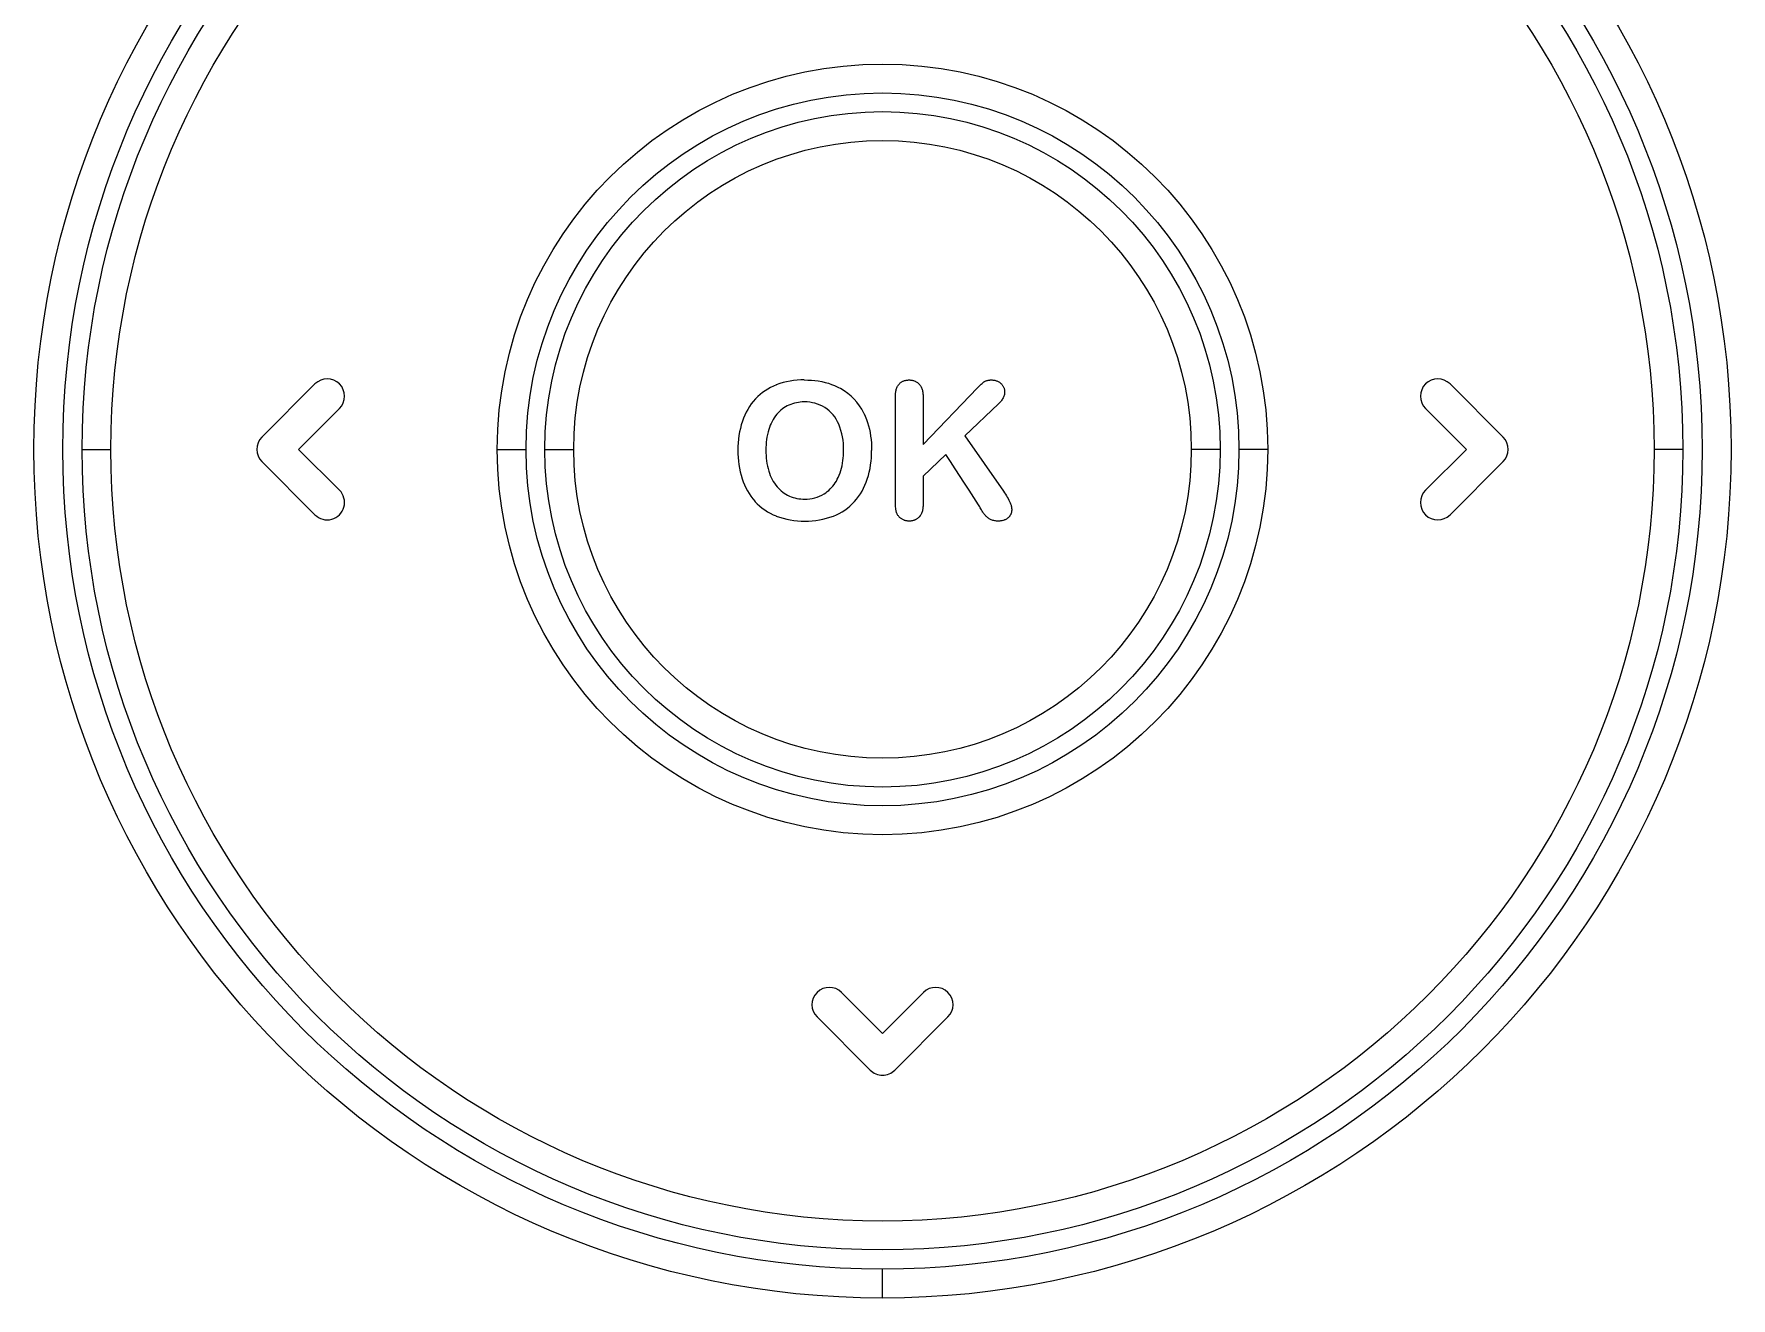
# Model space of a CAD drawing. Extents: x 0 to 290, y 0 to 931.
# Drawn here: x 197.83 to 227.17, y 780.35 to 802.2 of the extents above; entities that cross this region are included whole.
import ezdxf

# ---------------------------------------------------------------- set-up
doc = ezdxf.new("R2010")
doc.units = 0
doc.layers.add('-15N-THT. THIẾT BỊ ĐÓNG MỞ', color=40, linetype='CONTINUOUS')

# ---------------------------------------------------------------- blocks, each defined once
blk = doc.blocks.new('06 - N - SC VSD ATV630D55~D90N4')
at = {"layer": '-15N-THT. THIẾT BỊ ĐÓNG MỞ'}
for p, q in [((57.688, 330.451), (56.769, 329.532)), ((57.688, 330.451), (57.688, 330.451)), ((65.665, 330.435), (65.665, 330.435)), ((66.148, 330.52), (66.209, 330.519)), ((66.148, 330.52), (66.148, 330.52)), ((66.209, 330.519), (66.27, 330.516)), ((66.27, 330.516), (66.33, 330.51)), ((66.33, 330.51), (66.39, 330.502)), ((66.39, 330.502), (66.449, 330.491)), ((66.449, 330.491), (66.507, 330.478)), ((66.507, 330.478), (66.564, 330.462)), ((66.564, 330.462), (66.619, 330.443)), ((66.619, 330.443), (66.673, 330.422)), ((66.673, 330.422), (66.726, 330.397)), ((66.726, 330.397), (66.777, 330.37)), ((67.749, 330.385), (67.755, 330.399)), ((67.755, 330.399), (67.762, 330.412)), ((67.762, 330.412), (67.769, 330.425)), ((67.769, 330.425), (67.777, 330.436)), ((67.777, 330.436), (67.786, 330.448)), ((67.786, 330.448), (67.793, 330.455)), ((67.786, 330.448), (67.786, 330.448)), ((67.793, 330.455), (67.8, 330.462)), ((67.8, 330.462), (67.808, 330.469)), ((67.808, 330.469), (67.816, 330.475)), ((67.816, 330.475), (67.824, 330.481)), ((67.824, 330.481), (67.832, 330.487)), ((67.832, 330.487), (67.841, 330.492)), ((67.841, 330.492), (67.85, 330.497)), ((67.85, 330.497), (67.859, 330.501)), ((67.859, 330.501), (67.868, 330.505)), ((67.868, 330.505), (67.878, 330.508)), ((67.878, 330.508), (67.888, 330.511)), ((67.888, 330.511), (67.898, 330.513)), ((67.898, 330.513), (67.908, 330.515)), ((67.908, 330.515), (67.918, 330.517)), ((67.918, 330.517), (67.929, 330.518)), ((67.929, 330.518), (67.939, 330.519)), ((67.939, 330.519), (67.95, 330.52)), ((67.95, 330.52), (67.96, 330.52)), ((67.96, 330.52), (67.973, 330.52)), ((67.96, 330.52), (67.96, 330.52)), ((67.973, 330.52), (67.986, 330.519)), ((67.986, 330.519), (67.999, 330.517)), ((67.999, 330.517), (68.012, 330.515)), ((68.012, 330.515), (68.025, 330.512)), ((68.025, 330.512), (68.037, 330.509)), ((68.037, 330.509), (68.05, 330.505)), ((68.05, 330.505), (68.062, 330.5)), ((68.062, 330.5), (68.073, 330.494)), ((68.073, 330.494), (68.084, 330.488)), ((68.084, 330.488), (68.095, 330.481)), ((68.095, 330.481), (68.105, 330.474)), ((68.105, 330.474), (68.115, 330.465)), ((68.115, 330.465), (68.125, 330.457)), ((68.125, 330.457), (68.134, 330.448)), ((68.134, 330.448), (68.144, 330.437)), ((68.134, 330.448), (68.134, 330.448)), ((68.144, 330.437), (68.152, 330.425)), ((68.152, 330.425), (68.16, 330.412)), ((68.16, 330.412), (68.168, 330.399)), ((68.168, 330.399), (68.174, 330.386)), ((69.14, 330.382), (69.156, 330.398)), ((69.156, 330.398), (69.173, 330.415)), ((69.173, 330.415), (69.189, 330.431)), ((69.189, 330.431), (69.205, 330.446)), ((69.205, 330.446), (69.222, 330.461)), ((69.222, 330.461), (69.238, 330.474)), ((69.238, 330.474), (69.254, 330.486)), ((69.254, 330.486), (69.261, 330.491)), ((69.254, 330.486), (69.254, 330.486)), ((69.261, 330.491), (69.269, 330.495)), ((69.269, 330.495), (69.276, 330.499)), ((69.276, 330.499), (69.284, 330.503)), ((69.284, 330.503), (69.292, 330.506)), ((69.292, 330.506), (69.301, 330.509)), ((69.301, 330.509), (69.309, 330.511)), ((69.309, 330.511), (69.318, 330.513)), ((69.318, 330.513), (69.327, 330.515)), ((69.327, 330.515), (69.336, 330.517)), ((69.336, 330.517), (69.345, 330.518)), ((69.345, 330.518), (69.354, 330.519)), ((69.354, 330.519), (69.363, 330.52)), ((69.363, 330.52), (69.372, 330.52)), ((69.372, 330.52), (69.381, 330.52)), ((69.381, 330.52), (69.394, 330.52)), ((69.381, 330.52), (69.381, 330.52)), ((69.394, 330.52), (69.406, 330.519)), ((69.406, 330.519), (69.418, 330.518)), ((69.418, 330.518), (69.431, 330.516)), ((69.431, 330.516), (69.443, 330.514)), ((69.443, 330.514), (69.454, 330.511)), ((69.454, 330.511), (69.466, 330.507)), ((69.466, 330.507), (69.477, 330.503)), ((69.477, 330.503), (69.489, 330.499)), ((69.489, 330.499), (69.499, 330.493)), ((69.499, 330.493), (69.51, 330.488)), ((69.51, 330.488), (69.52, 330.481)), ((69.52, 330.481), (69.529, 330.474)), ((69.529, 330.474), (69.539, 330.467)), ((69.539, 330.467), (69.547, 330.459)), ((69.547, 330.459), (69.555, 330.451)), ((69.547, 330.459), (69.547, 330.459)), ((69.555, 330.451), (69.563, 330.443)), ((69.563, 330.443), (69.57, 330.434)), ((69.57, 330.434), (69.576, 330.426)), ((69.576, 330.426), (69.582, 330.416)), ((69.582, 330.416), (69.588, 330.407)), ((69.588, 330.407), (69.593, 330.397)), ((69.593, 330.397), (69.597, 330.387)), ((69.597, 330.387), (69.601, 330.377)), ((78.231, 329.532), (77.312, 330.451)), ((77.312, 330.451), (77.312, 330.451)), ((58.2, 330.239), (58.2, 330.239)), ((65.304, 330.192), (65.304, 330.192)), ((66.148, 330.14), (66.148, 330.14)), ((66.777, 330.37), (66.777, 330.37)), ((67.724, 330.263), (67.725, 330.279)), ((67.724, 330.247), (67.724, 330.263)), ((67.724, 330.23), (67.724, 330.247)), ((67.724, 328.476), (67.724, 330.23)), ((67.724, 330.23), (67.724, 330.23)), ((67.725, 330.279), (67.727, 330.295)), ((67.727, 330.295), (67.729, 330.311)), ((67.729, 330.311), (67.732, 330.326)), ((67.732, 330.326), (67.735, 330.341)), ((67.735, 330.341), (67.739, 330.356)), ((67.739, 330.356), (67.744, 330.371)), ((67.744, 330.371), (67.749, 330.385)), ((68.174, 330.386), (68.18, 330.372)), ((68.18, 330.372), (68.185, 330.357)), ((68.185, 330.357), (68.189, 330.342)), ((68.189, 330.342), (68.192, 330.327)), ((68.192, 330.327), (68.195, 330.311)), ((68.195, 330.311), (68.198, 330.295)), ((68.198, 330.295), (68.199, 330.279)), ((68.199, 330.279), (68.201, 330.263)), ((68.201, 330.263), (68.201, 330.247)), ((68.201, 330.247), (68.202, 330.23)), ((68.202, 329.403), (69.14, 330.382)), ((68.202, 330.23), (68.202, 329.403)), ((68.202, 330.23), (68.202, 330.23)), ((69.504, 330.105), (68.923, 329.554)), ((69.14, 330.382), (69.14, 330.382)), ((69.516, 330.117), (69.504, 330.105)), ((69.504, 330.105), (69.504, 330.105)), ((69.527, 330.129), (69.516, 330.117)), ((69.539, 330.141), (69.527, 330.129)), ((69.549, 330.154), (69.539, 330.141)), ((69.559, 330.167), (69.549, 330.154)), ((69.568, 330.18), (69.559, 330.167)), ((69.577, 330.194), (69.568, 330.18)), ((69.585, 330.208), (69.577, 330.194)), ((69.592, 330.222), (69.585, 330.208)), ((69.598, 330.237), (69.592, 330.222)), ((69.603, 330.252), (69.598, 330.237)), ((69.601, 330.377), (69.604, 330.367)), ((69.607, 330.267), (69.603, 330.252)), ((69.604, 330.367), (69.607, 330.356)), ((69.607, 330.356), (69.609, 330.345)), ((69.609, 330.282), (69.607, 330.267)), ((69.609, 330.345), (69.611, 330.334)), ((69.611, 330.297), (69.609, 330.282)), ((69.611, 330.334), (69.611, 330.323)), ((69.611, 330.323), (69.612, 330.312)), ((69.612, 330.312), (69.611, 330.297)), ((69.612, 330.312), (69.612, 330.312)), ((76.8, 330.239), (76.8, 330.239)), ((57.405, 329.32), (58.112, 330.027)), ((58.112, 330.027), (58.112, 330.027)), ((65.077, 329.805), (65.077, 329.805)), ((65.673, 329.929), (65.673, 329.929)), ((65.882, 330.085), (65.882, 330.085)), ((66.503, 330.042), (66.503, 330.042)), ((67.176, 329.947), (67.201, 329.894)), ((67.176, 329.947), (67.176, 329.947)), ((67.201, 329.894), (67.223, 329.839)), ((67.223, 329.839), (67.242, 329.783)), ((76.888, 330.027), (77.595, 329.32)), ((76.888, 330.027), (76.888, 330.027)), ((56.769, 329.532), (56.769, 329.532)), ((65.534, 329.665), (65.534, 329.665)), ((66.742, 329.755), (66.742, 329.755)), ((67.242, 329.783), (67.259, 329.726)), ((67.259, 329.726), (67.273, 329.668)), ((67.273, 329.668), (67.285, 329.609)), ((67.285, 329.609), (67.295, 329.549)), ((67.295, 329.549), (67.302, 329.488)), ((68.923, 329.554), (69.592, 328.595)), ((68.923, 329.554), (68.923, 329.554)), ((78.231, 329.532), (78.231, 329.532)), ((53.662, 329.32), (54.161, 329.32)), ((56.681, 329.32), (56.681, 329.32)), ((58.112, 328.613), (57.405, 329.32)), ((57.405, 329.32), (57.405, 329.32)), ((60.839, 329.32), (61.338, 329.32)), ((61.662, 329.32), (62.161, 329.32)), ((65, 329.306), (65, 329.306)), ((65.485, 329.306), (65.485, 329.306)), ((66.821, 329.17), (66.824, 329.215)), ((66.824, 329.215), (66.826, 329.26)), ((66.826, 329.26), (66.827, 329.306)), ((66.827, 329.306), (66.827, 329.306)), ((67.302, 329.488), (67.307, 329.427)), ((67.307, 329.427), (67.31, 329.365)), ((67.31, 329.365), (67.311, 329.303)), ((67.311, 329.303), (67.311, 329.303)), ((68.202, 329.403), (68.202, 329.403)), ((68.593, 329.234), (68.202, 328.859)), ((68.673, 329.11), (68.593, 329.234)), ((68.593, 329.234), (68.593, 329.234)), ((73.338, 329.32), (72.839, 329.32)), ((74.161, 329.32), (73.662, 329.32)), ((77.595, 329.32), (76.888, 328.613)), ((77.595, 329.32), (77.595, 329.32)), ((78.319, 329.32), (78.319, 329.32)), ((81.338, 329.32), (80.839, 329.32)), ((56.769, 329.108), (57.688, 328.189)), ((56.769, 329.108), (56.769, 329.108)), ((65.534, 328.942), (65.534, 328.942)), ((66.768, 328.913), (66.781, 328.953)), ((66.781, 328.953), (66.792, 328.995)), ((66.792, 328.995), (66.802, 329.038)), ((66.802, 329.038), (66.81, 329.081)), ((66.81, 329.081), (66.816, 329.125)), ((66.816, 329.125), (66.821, 329.17)), ((68.754, 328.986), (68.673, 329.11)), ((68.916, 328.737), (68.754, 328.986)), ((77.312, 328.189), (78.231, 329.108)), ((78.231, 329.108), (78.231, 329.108)), ((65.074, 328.812), (65.074, 328.812)), ((65.678, 328.672), (65.678, 328.672)), ((66.572, 328.611), (66.597, 328.635)), ((66.597, 328.635), (66.62, 328.659)), ((66.62, 328.659), (66.643, 328.686)), ((66.643, 328.686), (66.664, 328.713)), ((66.664, 328.713), (66.684, 328.742)), ((66.684, 328.742), (66.702, 328.772)), ((66.702, 328.772), (66.719, 328.803)), ((66.719, 328.803), (66.736, 328.835)), ((66.736, 328.835), (66.753, 328.873)), ((66.736, 328.835), (66.736, 328.835)), ((66.753, 328.873), (66.768, 328.913)), ((67.237, 328.806), (67.237, 328.806)), ((68.202, 328.859), (68.202, 328.371)), ((68.202, 328.859), (68.202, 328.859)), ((68.996, 328.613), (68.916, 328.737)), ((58.112, 328.613), (58.112, 328.613)), ((58.2, 328.401), (58.2, 328.401)), ((65.295, 328.42), (65.295, 328.42)), ((65.89, 328.513), (65.89, 328.513)), ((66.154, 328.46), (66.154, 328.46)), ((66.491, 328.551), (66.519, 328.57)), ((66.491, 328.551), (66.491, 328.551)), ((66.519, 328.57), (66.546, 328.59)), ((66.546, 328.59), (66.572, 328.611)), ((67.015, 328.418), (67.015, 328.418)), ((67.724, 328.449), (67.724, 328.476)), ((67.724, 328.476), (67.724, 328.476)), ((67.724, 328.423), (67.724, 328.449)), ((67.724, 328.398), (67.724, 328.423)), ((67.725, 328.373), (67.724, 328.398)), ((67.726, 328.348), (67.725, 328.373)), ((67.727, 328.325), (67.726, 328.348)), ((68.201, 328.338), (68.2, 328.321)), ((68.202, 328.371), (68.201, 328.354)), ((68.201, 328.354), (68.201, 328.338)), ((68.202, 328.371), (68.202, 328.371)), ((69.077, 328.489), (68.996, 328.613)), ((69.158, 328.364), (69.077, 328.489)), ((69.169, 328.346), (69.158, 328.364)), ((69.158, 328.364), (69.158, 328.364)), ((69.18, 328.328), (69.169, 328.346)), ((69.592, 328.595), (69.61, 328.57)), ((69.592, 328.595), (69.592, 328.595)), ((69.61, 328.57), (69.627, 328.544)), ((69.627, 328.544), (69.643, 328.519)), ((69.643, 328.519), (69.658, 328.494)), ((69.658, 328.494), (69.672, 328.469)), ((69.672, 328.469), (69.686, 328.444)), ((69.686, 328.444), (69.698, 328.419)), ((69.698, 328.419), (69.704, 328.406)), ((69.698, 328.419), (69.698, 328.419)), ((69.704, 328.406), (69.709, 328.394)), ((69.709, 328.394), (69.714, 328.381)), ((69.714, 328.381), (69.718, 328.367)), ((69.718, 328.367), (69.722, 328.354)), ((69.722, 328.354), (69.726, 328.341)), ((69.726, 328.341), (69.729, 328.328)), ((76.8, 328.401), (76.8, 328.401)), ((76.888, 328.613), (76.888, 328.613)), ((57.688, 328.189), (57.688, 328.189)), ((65.662, 328.169), (65.662, 328.169)), ((66.157, 328.08), (66.157, 328.08)), ((66.651, 328.167), (66.651, 328.167)), ((67.728, 328.304), (67.727, 328.325)), ((67.729, 328.293), (67.728, 328.304)), ((67.728, 328.303), (67.728, 328.303)), ((67.73, 328.283), (67.729, 328.293)), ((67.732, 328.273), (67.73, 328.283)), ((67.734, 328.263), (67.732, 328.273)), ((67.736, 328.254), (67.734, 328.263)), ((67.738, 328.244), (67.736, 328.254)), ((67.741, 328.234), (67.738, 328.244)), ((67.744, 328.225), (67.741, 328.234)), ((67.747, 328.216), (67.744, 328.225)), ((67.751, 328.207), (67.747, 328.216)), ((67.755, 328.199), (67.751, 328.207)), ((67.761, 328.189), (67.755, 328.199)), ((67.755, 328.199), (67.755, 328.199)), ((67.767, 328.179), (67.761, 328.189)), ((67.774, 328.17), (67.767, 328.179)), ((67.781, 328.161), (67.774, 328.17)), ((67.788, 328.153), (67.781, 328.161)), ((67.796, 328.145), (67.788, 328.153)), ((67.805, 328.137), (67.796, 328.145)), ((67.814, 328.13), (67.805, 328.137)), ((67.823, 328.124), (67.814, 328.13)), ((67.833, 328.117), (67.823, 328.124)), ((67.842, 328.112), (67.833, 328.117)), ((67.852, 328.106), (67.842, 328.112)), ((67.842, 328.112), (67.842, 328.112)), ((67.863, 328.101), (67.852, 328.106)), ((67.873, 328.097), (67.863, 328.101)), ((67.883, 328.093), (67.873, 328.097)), ((67.894, 328.09), (67.883, 328.093)), ((67.905, 328.087), (67.894, 328.09)), ((67.916, 328.084), (67.905, 328.087)), ((67.927, 328.082), (67.916, 328.084)), ((67.938, 328.081), (67.927, 328.082)), ((67.949, 328.08), (67.938, 328.081)), ((67.96, 328.08), (67.949, 328.08)), ((67.971, 328.08), (67.96, 328.08)), ((67.96, 328.08), (67.96, 328.08)), ((67.981, 328.08), (67.971, 328.08)), ((67.991, 328.081), (67.981, 328.08)), ((68.001, 328.083), (67.991, 328.081)), ((68.011, 328.084), (68.001, 328.083)), ((68.021, 328.087), (68.011, 328.084)), ((68.031, 328.089), (68.021, 328.087)), ((68.041, 328.092), (68.031, 328.089)), ((68.051, 328.095), (68.041, 328.092)), ((68.06, 328.099), (68.051, 328.095)), ((68.069, 328.103), (68.06, 328.099)), ((68.078, 328.108), (68.069, 328.103)), ((68.087, 328.113), (68.078, 328.108)), ((68.095, 328.118), (68.087, 328.113)), ((68.103, 328.124), (68.095, 328.118)), ((68.111, 328.13), (68.103, 328.124)), ((68.119, 328.137), (68.111, 328.13)), ((68.126, 328.144), (68.119, 328.137)), ((68.134, 328.151), (68.126, 328.144)), ((68.143, 328.162), (68.134, 328.151)), ((68.134, 328.151), (68.134, 328.151)), ((68.152, 328.174), (68.143, 328.162)), ((68.16, 328.186), (68.152, 328.174)), ((68.168, 328.199), (68.16, 328.186)), ((68.174, 328.213), (68.168, 328.199)), ((68.18, 328.228), (68.174, 328.213)), ((68.185, 328.242), (68.18, 328.228)), ((68.189, 328.257), (68.185, 328.242)), ((68.193, 328.273), (68.189, 328.257)), ((68.196, 328.289), (68.193, 328.273)), ((68.198, 328.305), (68.196, 328.289)), ((68.2, 328.321), (68.198, 328.305)), ((69.19, 328.309), (69.18, 328.328)), ((69.201, 328.291), (69.19, 328.309)), ((69.212, 328.272), (69.201, 328.291)), ((69.224, 328.254), (69.212, 328.272)), ((69.235, 328.236), (69.224, 328.254)), ((69.242, 328.223), (69.235, 328.236)), ((69.235, 328.236), (69.235, 328.236)), ((69.251, 328.211), (69.242, 328.223)), ((69.259, 328.2), (69.251, 328.211)), ((69.268, 328.189), (69.259, 328.2)), ((69.278, 328.178), (69.268, 328.189)), ((69.287, 328.167), (69.278, 328.178)), ((69.298, 328.157), (69.287, 328.167)), ((69.308, 328.148), (69.298, 328.157)), ((69.319, 328.139), (69.308, 328.148)), ((69.33, 328.13), (69.319, 328.139)), ((69.342, 328.122), (69.33, 328.13)), ((69.354, 328.114), (69.342, 328.122)), ((69.342, 328.122), (69.342, 328.122)), ((69.367, 328.107), (69.354, 328.114)), ((69.381, 328.101), (69.367, 328.107)), ((69.395, 328.096), (69.381, 328.101)), ((69.41, 328.091), (69.395, 328.096)), ((69.425, 328.088), (69.41, 328.091)), ((69.44, 328.085), (69.425, 328.088)), ((69.456, 328.083), (69.44, 328.085)), ((69.472, 328.081), (69.456, 328.083)), ((69.488, 328.08), (69.472, 328.081)), ((69.504, 328.08), (69.488, 328.08)), ((69.516, 328.08), (69.504, 328.08)), ((69.504, 328.08), (69.504, 328.08)), ((69.529, 328.081), (69.516, 328.08)), ((69.541, 328.082), (69.529, 328.081)), ((69.554, 328.083), (69.541, 328.082)), ((69.566, 328.085), (69.554, 328.083)), ((69.578, 328.088), (69.566, 328.085)), ((69.589, 328.091), (69.578, 328.088)), ((69.601, 328.095), (69.589, 328.091)), ((69.612, 328.1), (69.601, 328.095)), ((69.623, 328.104), (69.612, 328.1)), ((69.633, 328.11), (69.623, 328.104)), ((69.643, 328.116), (69.633, 328.11)), ((69.653, 328.123), (69.643, 328.116)), ((69.662, 328.13), (69.653, 328.123)), ((69.671, 328.138), (69.662, 328.13)), ((69.677, 328.143), (69.671, 328.138)), ((69.671, 328.138), (69.671, 328.138)), ((69.683, 328.149), (69.677, 328.143)), ((69.689, 328.156), (69.683, 328.149)), ((69.694, 328.162), (69.689, 328.156)), ((69.699, 328.168), (69.694, 328.162)), ((69.704, 328.175), (69.699, 328.168)), ((69.708, 328.182), (69.704, 328.175)), ((69.712, 328.189), (69.708, 328.182)), ((69.716, 328.196), (69.712, 328.189)), ((69.72, 328.203), (69.716, 328.196)), ((69.723, 328.211), (69.72, 328.203)), ((69.725, 328.219), (69.723, 328.211)), ((69.728, 328.226), (69.725, 328.219)), ((69.73, 328.234), (69.728, 328.226)), ((69.729, 328.328), (69.731, 328.314)), ((69.731, 328.242), (69.73, 328.234)), ((69.731, 328.314), (69.733, 328.301)), ((69.732, 328.25), (69.731, 328.242)), ((69.733, 328.258), (69.732, 328.25)), ((69.733, 328.301), (69.734, 328.288)), ((69.734, 328.266), (69.733, 328.258)), ((69.734, 328.288), (69.734, 328.275)), ((69.734, 328.275), (69.734, 328.266)), ((69.734, 328.275), (69.734, 328.275)), ((77.312, 328.189), (77.312, 328.189)), ((67.5, 319.225), (66.793, 319.932)), ((66.793, 319.932), (66.793, 319.932)), ((68.207, 319.932), (67.5, 319.225)), ((68.207, 319.932), (68.207, 319.932)), ((66.281, 319.72), (66.281, 319.72)), ((68.719, 319.72), (68.719, 319.72)), ((66.369, 319.508), (67.288, 318.589)), ((66.369, 319.508), (66.369, 319.508)), ((67.712, 318.589), (68.631, 319.508)), ((68.631, 319.508), (68.631, 319.508)), ((67.5, 319.225), (67.5, 319.225)), ((67.288, 318.589), (67.288, 318.589)), ((67.712, 318.589), (67.712, 318.589)), ((67.5, 314.649), (67.5, 315.149))]:
    blk.add_line(p, q, dxfattribs=at)
for radius in [14.671, 14.171, 13.838, 13.339, 6.661, 6.162, 5.838, 5.339]:
    blk.add_circle((67.5, 329.32), radius, dxfattribs=at)
for centre, radius, start, end in [((57.9, 330.239), 0.3, 315, 135), ((66.019, 329.518), 0.983, 111.1227, 136.6945), ((66.128, 329.22), 1.301, 89.1529, 110.8849), ((77.1, 330.239), 0.3, 45, 225), ((66.086, 329.474), 1.062, 137.4532, 161.8252), ((66.144, 329.486), 0.654, 89.6779, 113.609), ((66.157, 329.479), 0.661, 58.3634, 90.7758), ((66.303, 329.524), 0.97, 25.8664, 60.7708), ((66.546, 329.322), 1.546, 161.8006, 180.596), ((66.266, 329.448), 0.763, 140.9734, 163.4873), ((66.116, 329.556), 0.578, 113.8027, 139.8772), ((66.163, 329.516), 0.627, 22.4416, 57.1102), ((56.981, 329.32), 0.3, 135, 225), ((66.674, 329.324), 1.19, 163.3241, 180.8475), ((65.716, 329.329), 1.112, 358.8351, 22.5396), ((78.019, 329.32), 0.3, 315, 45), ((66.583, 329.29), 1.583, 179.413, 197.5736), ((66.709, 329.288), 1.225, 179.1504, 196.3969), ((65.727, 329.286), 1.585, 342.3467, 0.6037), ((66.255, 329.152), 0.75, 196.19, 219.7238), ((66.111, 329.14), 1.087, 197.5378, 221.4264), ((66.133, 329.058), 0.597, 220.2879, 245.9723), ((66.218, 329.132), 1.07, 318.141, 342.246), ((57.9, 328.401), 0.3, 225, 45), ((66.014, 329.075), 0.973, 222.3226, 248.7363), ((66.147, 329.106), 0.646, 246.5985, 270.6473), ((66.159, 329.106), 0.646, 269.6082, 300.902), ((66.295, 329.071), 0.972, 291.5185, 317.7881), ((77.1, 328.401), 0.3, 135, 315), ((66.139, 329.4), 1.321, 248.8363, 270.8152), ((66.18, 329.396), 1.316, 269.0235, 290.9957), ((66.581, 319.72), 0.3, 45, 225), ((68.419, 319.72), 0.3, 315, 135), ((67.5, 318.801), 0.3, 225, 315)]:
    blk.add_arc(centre, radius, start, end, dxfattribs=at)

msp = doc.modelspace()

# ---------------------------------------------------------------- block references
msp.add_blockref('06 - N - SC VSD ATV630D55~D90N4', (145, 465.7))

doc.saveas('drawing.dxf')
